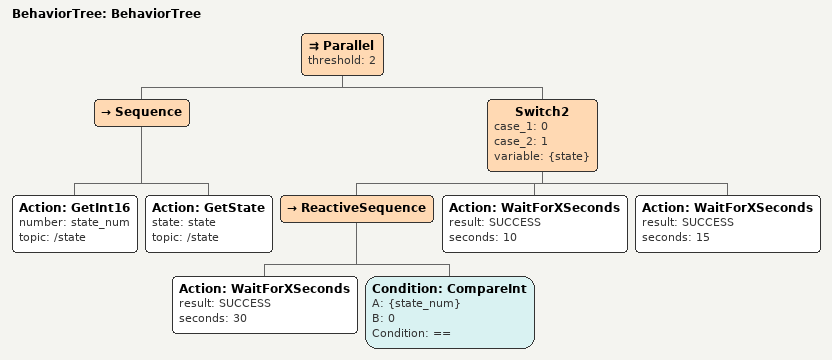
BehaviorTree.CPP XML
<?xml version="1.0"?>
<root main_tree_to_execute="BehaviorTree">
    <BehaviorTree ID="BehaviorTree">
        <Parallel threshold="2">
            <Sequence>
                <Action ID="GetInt16" number="state_num" topic="/state"/>
                <Action ID="GetState" state="state" topic="/state"/>
            </Sequence>
            <Switch2 case_1="0" case_2="1" variable="{state}">
                <ReactiveSequence>
                    <Action ID="WaitForXSeconds" result="SUCCESS" seconds="30"/>
                    <Condition A="{state_num}" B="0" Condition="==" ID="CompareInt"/>
                </ReactiveSequence>
                <Action ID="WaitForXSeconds" result="SUCCESS" seconds="10"/>
                <Action ID="WaitForXSeconds" result="SUCCESS" seconds="15"/>
            </Switch2>
        </Parallel>
    </BehaviorTree>
</root>
